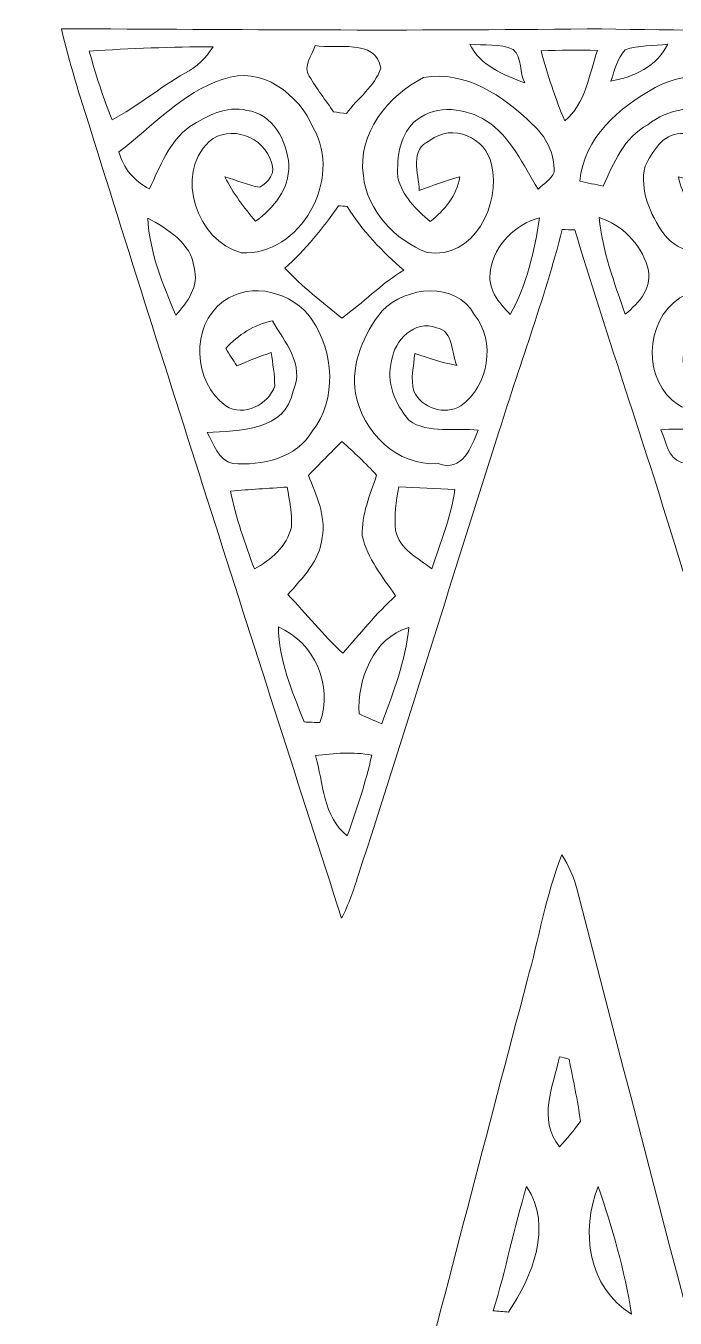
# Model space of a CAD drawing. Header units: centimetres. Extents: x -16.5 to 16.5, y -13.2 to 13.2.
# Drawn here: x -16.47 to -10.79, y 1.91 to 13.2 of the extents above; entities that cross this region are included whole.
import ezdxf

# ---------------------------------------------------------------- set-up
doc = ezdxf.new("R2010")
doc.units = ezdxf.units.CM
doc.header["$MEASUREMENT"] = 0
doc.layers.add('Layer 1', color=7, linetype='Continuous')

msp = doc.modelspace()

# ---------------------------------------------------------------- linework, layer by layer
at = {"layer": 'Layer 1', "color": 252, "lineweight": 9}
for points, knots in [([(-7.73801, 13.18366), (-5.95472, 13.13603), (-4.17108, 13.20094), (-2.38743, 13.1579), (-2.38743, 13.1579), (-0.79535, 13.19212), (0.79851, 13.14909), (2.39059, 13.17307), (2.39059, 13.17307), (3.27218, 13.14591), (4.15448, 13.19424), (5.03642, 13.17131), (5.03642, 13.17131), (5.71376, 13.13427), (6.39039, 13.20059), (7.06807, 13.1579), (7.06807, 13.1579), (8.04385, 13.19424), (9.02034, 13.15261), (9.99613, 13.17307), (9.99613, 13.17307), (12.0694, 13.15438), (14.14338, 13.17695), (16.21666, 13.17202), (16.21666, 13.17202), (16.30238, 13.17272), (16.38706, 13.1893), (16.47208, 13.20341), (16.47208, 13.20341), (16.44703, 12.85487), (16.29074, 12.53772), (16.19515, 12.20611), (16.19515, 12.20611), (15.47124, 9.93457), (14.77027, 7.65492), (14.01603, 5.39291), (14.01603, 5.39291), (13.35528, 7.39069), (12.7291, 9.40047), (12.09374, 11.40636), (12.09374, 11.40636), (12.05494, 11.41271), (12.01649, 11.41871), (11.97874, 11.42436), (11.97874, 11.42436), (11.38149, 9.41634), (10.69639, 7.43479), (10.09102, 5.42925), (10.09102, 5.42925), (10.06986, 5.4289), (10.02717, 5.42819), (10.006, 5.42784), (10.006, 5.42784), (9.9538, 5.65397), (9.90299, 5.8801), (9.82538, 6.09847), (9.82538, 6.09847), (9.24118, 7.86694), (8.70743, 9.652), (8.12252, 11.42012), (8.12252, 11.42012), (8.09712, 11.42012), (8.04597, 11.42047), (8.02057, 11.42083), (8.02057, 11.42083), (7.42226, 9.41458), (6.72552, 7.43832), (6.13886, 5.42854), (6.13886, 5.42854), (6.11769, 5.42854), (6.07606, 5.4289), (6.05489, 5.4289), (6.05489, 5.4289), (5.46258, 7.4362), (4.78948, 9.41952), (4.17318, 11.41977), (4.17318, 11.41977), (4.14601, 11.42083), (4.09169, 11.42259), (4.06452, 11.42365), (4.06452, 11.42365), (3.6359, 10.01818), (3.16564, 8.62577), (2.73667, 7.2203), (2.73667, 7.2203), (2.55851, 6.62129), (2.32392, 6.03885), (2.18527, 5.42854), (2.18527, 5.42854), (2.16481, 5.42854), (2.12389, 5.42819), (2.10308, 5.42819), (2.10308, 5.42819), (1.50829, 7.43761), (0.81367, 9.41599), (0.21748, 11.42471), (0.21748, 11.42471), (0.17832, 11.41871), (0.13916, 11.41271), (0.10036, 11.40636), (0.10036, 11.40636), (-0.38718, 9.85837), (-0.87825, 8.3118), (-1.36614, 6.76381), (-1.36614, 6.76381), (-1.51925, 6.3253), (-1.67588, 5.88645), (-1.76654, 5.4296), (-1.76654, 5.4296), (-1.78771, 5.42854), (-1.82969, 5.42643), (-1.8505, 5.42537), (-1.8505, 5.42537), (-2.3003, 6.93702), (-2.81958, 8.42715), (-3.27925, 9.93634), (-3.27925, 9.93634), (-3.45247, 10.44328), (-3.57241, 10.96998), (-3.79854, 11.45787), (-3.79854, 11.45787), (-3.94389, 11.12979), (-4.05713, 10.789), (-4.1619, 10.44645), (-4.1619, 10.44645), (-4.66814, 8.76688), (-5.25622, 7.11306), (-5.74305, 5.42784), (-5.74305, 5.42784), (-5.76598, 5.42784), (-5.81114, 5.42819), (-5.83407, 5.42854), (-5.83407, 5.42854), (-5.9205, 5.88751), (-6.09936, 6.32037), (-6.23306, 6.76592), (-6.23306, 6.76592), (-6.72625, 8.31815), (-7.21131, 9.87319), (-7.71296, 11.42259), (-7.71296, 11.42259), (-7.73872, 11.42224), (-7.79058, 11.42224), (-7.81633, 11.42189), (-7.81633, 11.42189), (-8.41817, 9.41599), (-9.11314, 7.43902), (-9.69769, 5.42819), (-9.69769, 5.42819), (-9.72027, 5.42784), (-9.76543, 5.42784), (-9.788, 5.42784), (-9.788, 5.42784), (-10.10021, 6.55285), (-10.48227, 7.65775), (-10.82693, 8.77323), (-10.82693, 8.77323), (-11.09646, 9.65905), (-11.40231, 10.53253), (-11.66831, 11.41906), (-11.66831, 11.41906), (-11.69583, 11.42047), (-11.75086, 11.42294), (-11.77873, 11.42436), (-11.77873, 11.42436), (-11.93642, 10.80594), (-12.16431, 10.20904), (-12.34988, 9.59908), (-12.34988, 9.59908), (-12.75875, 8.32591), (-13.15068, 7.04779), (-13.56414, 5.77603), (-13.56414, 5.77603), (-13.60612, 5.64974), (-13.64669, 5.52132), (-13.70948, 5.40314), (-13.70948, 5.40314), (-14.44996, 7.70008), (-15.18762, 9.99737), (-15.90729, 12.30101), (-15.90729, 12.30101), (-16.00007, 12.59099), (-16.0925, 12.88168), (-16.15988, 13.17872), (-16.15988, 13.17872), (-14.6267, 13.17131), (-13.09388, 13.15685), (-11.56036, 13.17766), (-11.56036, 13.17766), (-10.89043, 13.16955), (-10.22016, 13.15402), (-9.54988, 13.1759), (-9.54988, 13.1759), (-8.94628, 13.13497), (-8.34232, 13.1759), (-7.73801, 13.18366), (-7.73801, 13.18366), (-7.73801, 13.18366), (-7.73801, 13.18366), (-7.73801, 13.18366)], [0, 0, 0, 0, 0.01960784, 0.01960784, 0.01960784, 0.01960784, 0.03921569, 0.03921569, 0.03921569, 0.03921569, 0.05882353, 0.05882353, 0.05882353, 0.05882353, 0.07843137, 0.07843137, 0.07843137, 0.07843137, 0.09803922, 0.09803922, 0.09803922, 0.09803922, 0.11764706, 0.11764706, 0.11764706, 0.11764706, 0.1372549, 0.1372549, 0.1372549, 0.1372549, 0.15686275, 0.15686275, 0.15686275, 0.15686275, 0.17647059, 0.17647059, 0.17647059, 0.17647059, 0.19607843, 0.19607843, 0.19607843, 0.19607843, 0.21568627, 0.21568627, 0.21568627, 0.21568627, 0.23529412, 0.23529412, 0.23529412, 0.23529412, 0.25490196, 0.25490196, 0.25490196, 0.25490196, 0.2745098, 0.2745098, 0.2745098, 0.2745098, 0.29411765, 0.29411765, 0.29411765, 0.29411765, 0.31372549, 0.31372549, 0.31372549, 0.31372549, 0.33333333, 0.33333333, 0.33333333, 0.33333333, 0.35294118, 0.35294118, 0.35294118, 0.35294118, 0.37254902, 0.37254902, 0.37254902, 0.37254902, 0.39215686, 0.39215686, 0.39215686, 0.39215686, 0.41176471, 0.41176471, 0.41176471, 0.41176471, 0.43137255, 0.43137255, 0.43137255, 0.43137255, 0.45098039, 0.45098039, 0.45098039, 0.45098039, 0.47058824, 0.47058824, 0.47058824, 0.47058824, 0.49019608, 0.49019608, 0.49019608, 0.49019608, 0.50980392, 0.50980392, 0.50980392, 0.50980392, 0.52941176, 0.52941176, 0.52941176, 0.52941176, 0.54901961, 0.54901961, 0.54901961, 0.54901961, 0.56862745, 0.56862745, 0.56862745, 0.56862745, 0.58823529, 0.58823529, 0.58823529, 0.58823529, 0.60784314, 0.60784314, 0.60784314, 0.60784314, 0.62745098, 0.62745098, 0.62745098, 0.62745098, 0.64705882, 0.64705882, 0.64705882, 0.64705882, 0.66666667, 0.66666667, 0.66666667, 0.66666667, 0.68627451, 0.68627451, 0.68627451, 0.68627451, 0.70588235, 0.70588235, 0.70588235, 0.70588235, 0.7254902, 0.7254902, 0.7254902, 0.7254902, 0.74509804, 0.74509804, 0.74509804, 0.74509804, 0.76470588, 0.76470588, 0.76470588, 0.76470588, 0.78431373, 0.78431373, 0.78431373, 0.78431373, 0.80392157, 0.80392157, 0.80392157, 0.80392157, 0.82352941, 0.82352941, 0.82352941, 0.82352941, 0.84313725, 0.84313725, 0.84313725, 0.84313725, 0.8627451, 0.8627451, 0.8627451, 0.8627451, 0.88235294, 0.88235294, 0.88235294, 0.88235294, 0.90196078, 0.90196078, 0.90196078, 0.90196078, 0.92156863, 0.92156863, 0.92156863, 0.92156863, 0.94117647, 0.94117647, 0.94117647, 0.94117647, 0.96078431, 0.96078431, 0.96078431, 0.96078431, 1, 1, 1, 1]), ([(-15.91681, 12.98328), (-15.86143, 12.77902), (-15.79651, 12.57723), (-15.71714, 12.38109), (-15.71714, 12.38109), (-15.49418, 12.49962), (-15.30051, 12.66472), (-15.08073, 12.78925), (-15.08073, 12.78925), (-14.97631, 12.84005), (-14.89552, 12.92437), (-14.83378, 13.02138), (-14.83378, 13.02138), (-15.19503, 13.01856), (-15.55627, 13.00656), (-15.91681, 12.98328), (-15.91681, 12.98328), (-15.91681, 12.98328), (-15.91681, 12.98328), (-15.91681, 12.98328)], [0, 0, 0, 0, 0.16666667, 0.16666667, 0.16666667, 0.16666667, 0.33333333, 0.33333333, 0.33333333, 0.33333333, 0.5, 0.5, 0.5, 0.5, 0.66666667, 0.66666667, 0.66666667, 0.66666667, 1, 1, 1, 1]), ([(-13.93985, 13.03232), (-13.96736, 12.9473), (-14.05062, 12.85169), (-13.9917, 12.76279), (-13.9917, 12.76279), (-13.92856, 12.65379), (-13.84953, 12.55536), (-13.77933, 12.45094), (-13.77933, 12.45094), (-13.75146, 12.44706), (-13.69537, 12.44), (-13.6675, 12.43647), (-13.6675, 12.43647), (-13.57013, 12.56877), (-13.42056, 12.67566), (-13.36588, 12.83264), (-13.36588, 12.83264), (-13.4068, 13.09934), (-13.76346, 12.99457), (-13.93985, 13.03232), (-13.93985, 13.03232), (-13.93985, 13.03232), (-13.93985, 13.03232), (-13.93985, 13.03232)], [0, 0, 0, 0, 0.14285714, 0.14285714, 0.14285714, 0.14285714, 0.28571429, 0.28571429, 0.28571429, 0.28571429, 0.42857143, 0.42857143, 0.42857143, 0.42857143, 0.57142857, 0.57142857, 0.57142857, 0.57142857, 0.71428571, 0.71428571, 0.71428571, 0.71428571, 1, 1, 1, 1]), ([(-12.588, 13.04466), (-12.49557, 12.8531), (-12.29273, 12.77549), (-12.10575, 12.70423), (-12.10575, 12.70423), (-12.15867, 12.78572), (-12.12198, 12.92825), (-12.20806, 12.99633), (-12.20806, 12.99633), (-12.32483, 13.05348), (-12.46559, 13.02844), (-12.588, 13.04466), (-12.588, 13.04466), (-12.588, 13.04466), (-12.588, 13.04466), (-12.588, 13.04466)], [0, 0, 0, 0, 0.2, 0.2, 0.2, 0.2, 0.4, 0.4, 0.4, 0.4, 0.6, 0.6, 0.6, 0.6, 1, 1, 1, 1]), ([(-11.96394, 12.98575), (-11.90996, 12.77655), (-11.8387, 12.57194), (-11.75686, 12.37192), (-11.75686, 12.37192), (-11.57341, 12.52537), (-11.54484, 12.77479), (-11.47181, 12.98928), (-11.47181, 12.98928), (-11.63585, 12.9921), (-11.7999, 12.98998), (-11.96394, 12.98575), (-11.96394, 12.98575), (-11.96394, 12.98575), (-11.96394, 12.98575), (-11.96394, 12.98575)], [0, 0, 0, 0, 0.2, 0.2, 0.2, 0.2, 0.4, 0.4, 0.4, 0.4, 0.6, 0.6, 0.6, 0.6, 1, 1, 1, 1]), ([(-11.22875, 12.99386), (-11.30001, 12.92013), (-11.31976, 12.8143), (-11.35257, 12.72081), (-11.35257, 12.72081), (-11.15184, 12.75433), (-10.95005, 12.85169), (-10.85586, 13.04184), (-10.85586, 13.04184), (-10.98039, 13.02914), (-11.1088, 13.03408), (-11.22875, 12.99386), (-11.22875, 12.99386), (-11.22875, 12.99386), (-11.22875, 12.99386), (-11.22875, 12.99386)], [0, 0, 0, 0, 0.2, 0.2, 0.2, 0.2, 0.4, 0.4, 0.4, 0.4, 0.6, 0.6, 0.6, 0.6, 1, 1, 1, 1]), ([(-14.74594, 12.73704), (-15.10507, 12.62168), (-15.36507, 12.32253), (-15.65858, 12.10134), (-15.65858, 12.10134), (-15.61942, 11.95705), (-15.521, 11.84557), (-15.39082, 11.77854), (-15.39082, 11.77854), (-15.29769, 11.97363), (-15.21831, 12.19165), (-15.03663, 12.32323), (-15.03663, 12.32323), (-14.88846, 12.4139), (-14.72019, 12.50985), (-14.5378, 12.46434), (-14.5378, 12.46434), (-14.31203, 12.43506), (-14.18326, 12.19553), (-14.17162, 11.98739), (-14.17162, 11.98739), (-14.16562, 11.77466), (-14.30356, 11.61239), (-14.46196, 11.49491), (-14.46196, 11.49491), (-14.56356, 11.61485), (-14.65916, 11.7408), (-14.72971, 11.88226), (-14.72971, 11.88226), (-14.62776, 11.85439), (-14.52969, 11.81065), (-14.42527, 11.79195), (-14.42527, 11.79195), (-14.34871, 11.83322), (-14.28204, 11.92036), (-14.32296, 12.00997), (-14.32296, 12.00997), (-14.3847, 12.23363), (-14.68773, 12.34757), (-14.86906, 12.19165), (-14.86906, 12.19165), (-15.17386, 11.90131), (-14.9749, 11.32558), (-14.58825, 11.21904), (-14.58825, 11.21904), (-14.0679, 11.19082), (-13.69819, 11.86497), (-13.95501, 12.30736), (-13.95501, 12.30736), (-14.08131, 12.6051), (-14.41186, 12.86087), (-14.74594, 12.73704), (-14.74594, 12.73704), (-14.74594, 12.73704), (-14.74594, 12.73704), (-14.74594, 12.73704)], [0, 0, 0, 0, 0.06666667, 0.06666667, 0.06666667, 0.06666667, 0.13333333, 0.13333333, 0.13333333, 0.13333333, 0.2, 0.2, 0.2, 0.2, 0.26666667, 0.26666667, 0.26666667, 0.26666667, 0.33333333, 0.33333333, 0.33333333, 0.33333333, 0.4, 0.4, 0.4, 0.4, 0.46666667, 0.46666667, 0.46666667, 0.46666667, 0.53333333, 0.53333333, 0.53333333, 0.53333333, 0.6, 0.6, 0.6, 0.6, 0.66666667, 0.66666667, 0.66666667, 0.66666667, 0.73333333, 0.73333333, 0.73333333, 0.73333333, 0.8, 0.8, 0.8, 0.8, 0.86666667, 0.86666667, 0.86666667, 0.86666667, 1, 1, 1, 1]), ([(-12.99228, 12.7515), (-13.30096, 12.59805), (-13.57225, 12.25973), (-13.51898, 11.89531), (-13.51898, 11.89531), (-13.48688, 11.58663), (-13.24029, 11.32875), (-12.95983, 11.22186), (-12.95983, 11.22186), (-12.55555, 11.15413), (-12.31107, 11.65154), (-12.39891, 11.99197), (-12.39891, 11.99197), (-12.44125, 12.22516), (-12.74499, 12.3578), (-12.93619, 12.20011), (-12.93619, 12.20011), (-13.11646, 12.12568), (-13.03673, 11.91436), (-13.02933, 11.76514), (-13.02933, 11.76514), (-12.91256, 11.80818), (-12.79614, 11.85369), (-12.67478, 11.88261), (-12.67478, 11.88261), (-12.70054, 11.71857), (-12.80884, 11.59157), (-12.93584, 11.49315), (-12.93584, 11.49315), (-13.05614, 11.59933), (-13.18137, 11.71963), (-13.21806, 11.88191), (-13.21806, 11.88191), (-13.22653, 12.05724), (-13.20113, 12.2689), (-13.04979, 12.3832), (-13.04979, 12.3832), (-12.87551, 12.51867), (-12.62222, 12.48516), (-12.44371, 12.37333), (-12.44371, 12.37333), (-12.22676, 12.23469), (-12.12198, 11.98809), (-11.9911, 11.77607), (-11.9911, 11.77607), (-11.94206, 11.82264), (-11.87821, 11.86039), (-11.85034, 11.92424), (-11.85034, 11.92424), (-11.84293, 12.08476), (-11.92337, 12.24456), (-12.04472, 12.34793), (-12.04472, 12.34793), (-12.29555, 12.58958), (-12.62222, 12.81747), (-12.99228, 12.7515), (-12.99228, 12.7515), (-12.99228, 12.7515), (-12.99228, 12.7515), (-12.99228, 12.7515)], [0, 0, 0, 0, 0.0625, 0.0625, 0.0625, 0.0625, 0.125, 0.125, 0.125, 0.125, 0.1875, 0.1875, 0.1875, 0.1875, 0.25, 0.25, 0.25, 0.25, 0.3125, 0.3125, 0.3125, 0.3125, 0.375, 0.375, 0.375, 0.375, 0.4375, 0.4375, 0.4375, 0.4375, 0.5, 0.5, 0.5, 0.5, 0.5625, 0.5625, 0.5625, 0.5625, 0.625, 0.625, 0.625, 0.625, 0.6875, 0.6875, 0.6875, 0.6875, 0.75, 0.75, 0.75, 0.75, 0.8125, 0.8125, 0.8125, 0.8125, 0.875, 0.875, 0.875, 0.875, 1, 1, 1, 1]), ([(-10.96522, 12.66437), (-11.2799, 12.4908), (-11.59281, 12.22798), (-11.62492, 11.84557), (-11.62492, 11.84557), (-11.55683, 11.83075), (-11.48875, 11.81629), (-11.42031, 11.80218), (-11.42031, 11.80218), (-11.32788, 12.00432), (-11.24004, 12.22975), (-11.02943, 12.3384), (-11.02943, 12.3384), (-10.86221, 12.47669), (-10.58916, 12.53278), (-10.40254, 12.40331), (-10.40254, 12.40331), (-10.25861, 12.26538), (-10.18629, 12.04912), (-10.22051, 11.85157), (-10.22051, 11.85157), (-10.2766, 11.70693), (-10.3849, 11.59263), (-10.50097, 11.4935), (-10.50097, 11.4935), (-10.62797, 11.59157), (-10.73627, 11.71857), (-10.76202, 11.88261), (-10.76202, 11.88261), (-10.64031, 11.85369), (-10.52425, 11.80818), (-10.40713, 11.76514), (-10.40713, 11.76514), (-10.39619, 11.85721), (-10.38984, 11.9507), (-10.38949, 12.04348), (-10.38949, 12.04348), (-10.42124, 12.19941), (-10.6001, 12.26926), (-10.74368, 12.26326), (-10.74368, 12.26326), (-10.90313, 12.25867), (-10.98886, 12.10134), (-11.05448, 11.97575), (-11.05448, 11.97575), (-11.10457, 11.76726), (-11.00826, 11.55347), (-10.89149, 11.38555), (-10.89149, 11.38555), (-10.75673, 11.20281), (-10.46357, 11.16154), (-10.29177, 11.31958), (-10.29177, 11.31958), (-10.04377, 11.44623), (-9.92982, 11.72386), (-9.9023, 11.98739), (-9.9023, 11.98739), (-9.92241, 12.25444), (-10.07128, 12.50491), (-10.28895, 12.65837), (-10.28895, 12.65837), (-10.47839, 12.82241), (-10.7592, 12.76985), (-10.96522, 12.66437), (-10.96522, 12.66437), (-10.96522, 12.66437), (-10.96522, 12.66437), (-10.96522, 12.66437)], [0, 0, 0, 0, 0.05555556, 0.05555556, 0.05555556, 0.05555556, 0.11111111, 0.11111111, 0.11111111, 0.11111111, 0.16666667, 0.16666667, 0.16666667, 0.16666667, 0.22222222, 0.22222222, 0.22222222, 0.22222222, 0.27777778, 0.27777778, 0.27777778, 0.27777778, 0.33333333, 0.33333333, 0.33333333, 0.33333333, 0.38888889, 0.38888889, 0.38888889, 0.38888889, 0.44444444, 0.44444444, 0.44444444, 0.44444444, 0.5, 0.5, 0.5, 0.5, 0.55555556, 0.55555556, 0.55555556, 0.55555556, 0.61111111, 0.61111111, 0.61111111, 0.61111111, 0.66666667, 0.66666667, 0.66666667, 0.66666667, 0.72222222, 0.72222222, 0.72222222, 0.72222222, 0.77777778, 0.77777778, 0.77777778, 0.77777778, 0.83333333, 0.83333333, 0.83333333, 0.83333333, 0.88888889, 0.88888889, 0.88888889, 0.88888889, 1, 1, 1, 1]), ([(-15.40493, 11.52349), (-15.39047, 11.22468), (-15.27617, 10.94669), (-15.15975, 10.67576), (-15.15975, 10.67576), (-15.05674, 10.78724), (-14.95443, 10.92623), (-14.99994, 11.09063), (-14.99994, 11.09063), (-15.0264, 11.30688), (-15.23242, 11.42718), (-15.40493, 11.52349), (-15.40493, 11.52349), (-15.40493, 11.52349), (-15.40493, 11.52349), (-15.40493, 11.52349)], [0, 0, 0, 0, 0.2, 0.2, 0.2, 0.2, 0.4, 0.4, 0.4, 0.4, 0.6, 0.6, 0.6, 0.6, 1, 1, 1, 1]), ([(-13.73629, 11.63038), (-13.87458, 11.43353), (-14.02628, 11.2462), (-14.20584, 11.08534), (-14.20584, 11.08534), (-14.05626, 10.92376), (-13.87705, 10.78935), (-13.70772, 10.6493), (-13.70772, 10.6493), (-13.5218, 10.78124), (-13.36305, 10.94916), (-13.1662, 11.06699), (-13.1662, 11.06699), (-13.35388, 11.23103), (-13.52921, 11.41024), (-13.66009, 11.62473), (-13.66009, 11.62473), (-13.67914, 11.62614), (-13.71724, 11.62897), (-13.73629, 11.63038), (-13.73629, 11.63038), (-13.73629, 11.63038), (-13.73629, 11.63038), (-13.73629, 11.63038)], [0, 0, 0, 0, 0.14285714, 0.14285714, 0.14285714, 0.14285714, 0.28571429, 0.28571429, 0.28571429, 0.28571429, 0.42857143, 0.42857143, 0.42857143, 0.42857143, 0.57142857, 0.57142857, 0.57142857, 0.57142857, 0.71428571, 0.71428571, 0.71428571, 0.71428571, 1, 1, 1, 1]), ([(-12.40561, 11.06946), (-12.43913, 10.9093), (-12.33718, 10.78371), (-12.23381, 10.68176), (-12.23381, 10.68176), (-12.08953, 10.9407), (-12.01932, 11.23491), (-11.97734, 11.52596), (-11.97734, 11.52596), (-12.19183, 11.46528), (-12.36787, 11.29489), (-12.40561, 11.06946), (-12.40561, 11.06946), (-12.40561, 11.06946), (-12.40561, 11.06946), (-12.40561, 11.06946)], [0, 0, 0, 0, 0.2, 0.2, 0.2, 0.2, 0.4, 0.4, 0.4, 0.4, 0.6, 0.6, 0.6, 0.6, 1, 1, 1, 1]), ([(-11.45629, 11.52772), (-11.42701, 11.23491), (-11.324, 10.95798), (-11.22804, 10.68211), (-11.22804, 10.68211), (-11.10739, 10.78406), (-10.97651, 10.91988), (-11.03366, 11.09839), (-11.03366, 11.09839), (-11.09434, 11.3037), (-11.25521, 11.46175), (-11.45629, 11.52772), (-11.45629, 11.52772), (-11.45629, 11.52772), (-11.45629, 11.52772), (-11.45629, 11.52772)], [0, 0, 0, 0, 0.2, 0.2, 0.2, 0.2, 0.4, 0.4, 0.4, 0.4, 0.6, 0.6, 0.6, 0.6, 1, 1, 1, 1]), ([(-14.74383, 10.79606), (-15.03804, 10.57592), (-15.00876, 10.09332), (-14.72301, 9.88236), (-14.72301, 9.88236), (-14.56708, 9.78182), (-14.3473, 9.89048), (-14.29439, 10.05664), (-14.29439, 10.05664), (-14.29509, 10.15506), (-14.31097, 10.25172), (-14.32614, 10.34838), (-14.32614, 10.34838), (-14.42774, 10.3131), (-14.52757, 10.27289), (-14.6267, 10.23126), (-14.6267, 10.23126), (-14.65845, 10.28171), (-14.6902, 10.33251), (-14.7216, 10.38295), (-14.7216, 10.38295), (-14.61506, 10.50502), (-14.47395, 10.59074), (-14.31414, 10.62602), (-14.31414, 10.62602), (-14.21148, 10.44293), (-14.02663, 10.23867), (-14.13423, 10.01148), (-14.13423, 10.01148), (-14.1949, 9.66364), (-14.61189, 9.6647), (-14.88529, 9.65024), (-14.88529, 9.65024), (-14.8292, 9.55393), (-14.79075, 9.40329), (-14.66128, 9.37754), (-14.66128, 9.37754), (-14.40975, 9.35708), (-14.10001, 9.42481), (-13.96454, 9.66258), (-13.96454, 9.66258), (-13.74758, 9.9381), (-13.7758, 10.35685), (-13.96948, 10.63554), (-13.96948, 10.63554), (-14.13564, 10.88002), (-14.50006, 10.97315), (-14.74383, 10.79606), (-14.74383, 10.79606), (-14.74383, 10.79606), (-14.74383, 10.79606), (-14.74383, 10.79606)], [0, 0, 0, 0, 0.07142857, 0.07142857, 0.07142857, 0.07142857, 0.14285714, 0.14285714, 0.14285714, 0.14285714, 0.21428571, 0.21428571, 0.21428571, 0.21428571, 0.28571429, 0.28571429, 0.28571429, 0.28571429, 0.35714286, 0.35714286, 0.35714286, 0.35714286, 0.42857143, 0.42857143, 0.42857143, 0.42857143, 0.5, 0.5, 0.5, 0.5, 0.57142857, 0.57142857, 0.57142857, 0.57142857, 0.64285714, 0.64285714, 0.64285714, 0.64285714, 0.71428571, 0.71428571, 0.71428571, 0.71428571, 0.78571429, 0.78571429, 0.78571429, 0.78571429, 0.85714286, 0.85714286, 0.85714286, 0.85714286, 1, 1, 1, 1]), ([(-13.35388, 10.7128), (-13.5144, 10.51348), (-13.63116, 10.25313), (-13.58671, 9.99172), (-13.58671, 9.99172), (-13.52956, 9.65482), (-13.22018, 9.35143), (-12.86458, 9.37754), (-12.86458, 9.37754), (-12.65362, 9.29816), (-12.5693, 9.52712), (-12.51462, 9.66893), (-12.51462, 9.66893), (-12.71183, 9.6968), (-12.94783, 9.62977), (-13.1207, 9.75607), (-13.1207, 9.75607), (-13.24029, 9.89718), (-13.32248, 10.0905), (-13.27204, 10.27853), (-13.27204, 10.27853), (-13.24628, 10.45457), (-13.07236, 10.63907), (-12.87834, 10.56428), (-12.87834, 10.56428), (-12.72841, 10.541), (-12.74781, 10.33215), (-12.7023, 10.23549), (-12.7023, 10.23549), (-12.82754, 10.25842), (-12.94854, 10.2997), (-13.06954, 10.33815), (-13.06954, 10.33815), (-13.07801, 10.2302), (-13.10905, 10.11661), (-13.0766, 10.01042), (-13.0766, 10.01042), (-13.00886, 9.8619), (-12.80566, 9.79523), (-12.66491, 9.88272), (-12.66491, 9.88272), (-12.41973, 10.06122), (-12.35834, 10.44116), (-12.54814, 10.6814), (-12.54814, 10.6814), (-12.71041, 10.97139), (-13.1468, 10.9287), (-13.35388, 10.7128), (-13.35388, 10.7128), (-13.35388, 10.7128), (-13.35388, 10.7128), (-13.35388, 10.7128)], [0, 0, 0, 0, 0.07142857, 0.07142857, 0.07142857, 0.07142857, 0.14285714, 0.14285714, 0.14285714, 0.14285714, 0.21428571, 0.21428571, 0.21428571, 0.21428571, 0.28571429, 0.28571429, 0.28571429, 0.28571429, 0.35714286, 0.35714286, 0.35714286, 0.35714286, 0.42857143, 0.42857143, 0.42857143, 0.42857143, 0.5, 0.5, 0.5, 0.5, 0.57142857, 0.57142857, 0.57142857, 0.57142857, 0.64285714, 0.64285714, 0.64285714, 0.64285714, 0.71428571, 0.71428571, 0.71428571, 0.71428571, 0.78571429, 0.78571429, 0.78571429, 0.78571429, 0.85714286, 0.85714286, 0.85714286, 0.85714286, 1, 1, 1, 1]), ([(-10.75073, 10.82534), (-11.06259, 10.62073), (-11.07882, 10.0965), (-10.76238, 9.89083), (-10.76238, 9.89083), (-10.60856, 9.79135), (-10.39337, 9.87919), (-10.33516, 10.04923), (-10.33516, 10.04923), (-10.3401, 10.14906), (-10.35845, 10.24643), (-10.37503, 10.34415), (-10.37503, 10.34415), (-10.48862, 10.3064), (-10.59975, 10.2623), (-10.71369, 10.22526), (-10.71369, 10.22526), (-10.75885, 10.42247), (-10.60998, 10.62567), (-10.40642, 10.56569), (-10.40642, 10.56569), (-10.05365, 10.4327), (-10.09527, 9.92505), (-10.36091, 9.72996), (-10.36091, 9.72996), (-10.5299, 9.64177), (-10.7338, 9.69504), (-10.91513, 9.67246), (-10.91513, 9.67246), (-10.87033, 9.57192), (-10.85657, 9.42622), (-10.73556, 9.38671), (-10.73556, 9.38671), (-10.5426, 9.3666), (-10.3267, 9.37577), (-10.16618, 9.49854), (-10.16618, 9.49854), (-9.81552, 9.7409), (-9.75484, 10.28065), (-10.00602, 10.61226), (-10.00602, 10.61226), (-10.15242, 10.85921), (-10.49709, 10.96292), (-10.75073, 10.82534), (-10.75073, 10.82534), (-10.75073, 10.82534), (-10.75073, 10.82534), (-10.75073, 10.82534)], [0, 0, 0, 0, 0.07692308, 0.07692308, 0.07692308, 0.07692308, 0.15384615, 0.15384615, 0.15384615, 0.15384615, 0.23076923, 0.23076923, 0.23076923, 0.23076923, 0.30769231, 0.30769231, 0.30769231, 0.30769231, 0.38461538, 0.38461538, 0.38461538, 0.38461538, 0.46153846, 0.46153846, 0.46153846, 0.46153846, 0.53846154, 0.53846154, 0.53846154, 0.53846154, 0.61538462, 0.61538462, 0.61538462, 0.61538462, 0.69230769, 0.69230769, 0.69230769, 0.69230769, 0.76923077, 0.76923077, 0.76923077, 0.76923077, 0.84615385, 0.84615385, 0.84615385, 0.84615385, 1, 1, 1, 1]), ([(-13.99982, 9.27417), (-13.93103, 9.10096), (-13.84565, 8.92351), (-13.87846, 8.73019), (-13.87846, 8.73019), (-13.90104, 8.52734), (-14.05273, 8.37777), (-14.18009, 8.23207), (-14.18009, 8.23207), (-14.01605, 8.06415), (-13.87035, 7.87788), (-13.69749, 7.71913), (-13.69749, 7.71913), (-13.54932, 7.89199), (-13.40468, 8.06803), (-13.23676, 8.22219), (-13.23676, 8.22219), (-13.35, 8.38588), (-13.48441, 8.5478), (-13.52815, 8.74607), (-13.52815, 8.74607), (-13.53556, 8.93198), (-13.46042, 9.10414), (-13.40292, 9.27664), (-13.40292, 9.27664), (-13.49958, 9.3793), (-13.60047, 9.47808), (-13.70736, 9.57015), (-13.70736, 9.57015), (-13.80579, 9.47244), (-13.90245, 9.37295), (-13.99982, 9.27417), (-13.99982, 9.27417), (-13.99982, 9.27417), (-13.99982, 9.27417), (-13.99982, 9.27417)], [0, 0, 0, 0, 0.1, 0.1, 0.1, 0.1, 0.2, 0.2, 0.2, 0.2, 0.3, 0.3, 0.3, 0.3, 0.4, 0.4, 0.4, 0.4, 0.5, 0.5, 0.5, 0.5, 0.6, 0.6, 0.6, 0.6, 0.7, 0.7, 0.7, 0.7, 0.8, 0.8, 0.8, 0.8, 1, 1, 1, 1]), ([(-14.68103, 9.1373), (-14.63517, 8.9034), (-14.55509, 8.67904), (-14.47219, 8.45644), (-14.47219, 8.45644), (-14.3272, 8.53475), (-14.18785, 8.65575), (-14.14904, 8.82262), (-14.14904, 8.82262), (-14.13987, 8.93974), (-14.16809, 9.05616), (-14.18432, 9.17187), (-14.18432, 9.17187), (-14.34977, 9.16093), (-14.51558, 9.1507), (-14.68103, 9.1373), (-14.68103, 9.1373), (-14.68103, 9.1373), (-14.68103, 9.1373), (-14.68103, 9.1373)], [0, 0, 0, 0, 0.16666667, 0.16666667, 0.16666667, 0.16666667, 0.33333333, 0.33333333, 0.33333333, 0.33333333, 0.5, 0.5, 0.5, 0.5, 0.66666667, 0.66666667, 0.66666667, 0.66666667, 1, 1, 1, 1]), ([(-13.20783, 9.17363), (-13.23429, 9.04804), (-13.25052, 8.92034), (-13.23641, 8.79157), (-13.23641, 8.79157), (-13.20501, 8.62894), (-13.03991, 8.55169), (-12.92067, 8.4582), (-12.92067, 8.4582), (-12.84271, 8.68609), (-12.7524, 8.91187), (-12.71747, 9.15141), (-12.71747, 9.15141), (-12.88116, 9.16023), (-13.04485, 9.16658), (-13.20783, 9.17363), (-13.20783, 9.17363), (-13.20783, 9.17363), (-13.20783, 9.17363), (-13.20783, 9.17363)], [0, 0, 0, 0, 0.16666667, 0.16666667, 0.16666667, 0.16666667, 0.33333333, 0.33333333, 0.33333333, 0.33333333, 0.5, 0.5, 0.5, 0.5, 0.66666667, 0.66666667, 0.66666667, 0.66666667, 1, 1, 1, 1]), ([(-14.26264, 7.94914), (-14.25735, 7.65739), (-14.14163, 7.38646), (-14.03721, 7.11905), (-14.03721, 7.11905), (-14.00264, 7.11764), (-13.9335, 7.11517), (-13.89892, 7.11376), (-13.89892, 7.11376), (-13.78286, 7.43797), (-13.94514, 7.81403), (-14.26264, 7.94914), (-14.26264, 7.94914), (-14.26264, 7.94914), (-14.26264, 7.94914), (-14.26264, 7.94914)], [0, 0, 0, 0, 0.2, 0.2, 0.2, 0.2, 0.4, 0.4, 0.4, 0.4, 0.6, 0.6, 0.6, 0.6, 1, 1, 1, 1]), ([(-13.55673, 7.18926), (-13.49111, 7.16033), (-13.42514, 7.1314), (-13.35882, 7.10353), (-13.35882, 7.10353), (-13.25722, 7.37694), (-13.14892, 7.65316), (-13.12211, 7.94597), (-13.12211, 7.94597), (-13.43608, 7.85036), (-13.57013, 7.493), (-13.55673, 7.18926), (-13.55673, 7.18926), (-13.55673, 7.18926), (-13.55673, 7.18926), (-13.55673, 7.18926)], [0, 0, 0, 0, 0.2, 0.2, 0.2, 0.2, 0.4, 0.4, 0.4, 0.4, 0.6, 0.6, 0.6, 0.6, 1, 1, 1, 1]), ([(-13.93843, 6.82554), (-13.86858, 6.58989), (-13.87246, 6.28685), (-13.65939, 6.12352), (-13.65939, 6.12352), (-13.5779, 6.35529), (-13.49746, 6.58812), (-13.4456, 6.82872), (-13.4456, 6.82872), (-13.60823, 6.86117), (-13.77475, 6.84389), (-13.93843, 6.82554), (-13.93843, 6.82554), (-13.93843, 6.82554), (-13.93843, 6.82554), (-13.93843, 6.82554)], [0, 0, 0, 0, 0.2, 0.2, 0.2, 0.2, 0.4, 0.4, 0.4, 0.4, 0.6, 0.6, 0.6, 0.6, 1, 1, 1, 1]), ([(-11.78261, 5.95665), (-11.72228, 5.86281), (-11.67642, 5.76157), (-11.64961, 5.65256), (-11.64961, 5.65256), (-10.21063, 0.12135), (-8.76177, -5.40773), (-7.31574, -10.93752), (-7.31574, -10.93752), (-7.22578, -11.2776), (-7.127, -11.61662), (-7.06809, -11.96446), (-7.06809, -11.96446), (-8.07139, -11.9694), (-9.07469, -11.96658), (-10.07799, -11.96305), (-10.07799, -11.96305), (-10.32317, -11.96975), (-10.57152, -11.9567), (-10.81318, -12.00573), (-10.81318, -12.00573), (-10.78566, -12.40402), (-10.77014, -12.80689), (-10.83046, -13.20341), (-10.83046, -13.20341), (-11.45594, -13.2013), (-12.08141, -13.20024), (-12.70724, -13.20236), (-12.70724, -13.20236), (-12.76298, -12.79349), (-12.70759, -12.37827), (-12.74534, -11.96799), (-12.74534, -11.96799), (-13.98747, -11.9507), (-15.23101, -11.9948), (-16.47208, -11.94753), (-16.47208, -11.94753), (-15.72984, -8.99583), (-14.93256, -6.05861), (-14.17621, -3.1108), (-14.17621, -3.1108), (-13.47771, -0.45438), (-12.78415, 2.20274), (-12.086, 4.85916), (-12.086, 4.85916), (-11.98334, 5.22464), (-11.92266, 5.60282), (-11.78261, 5.95665), (-11.78261, 5.95665), (-11.78261, 5.95665), (-11.78261, 5.95665), (-11.78261, 5.95665)], [0, 0, 0, 0, 0.07142857, 0.07142857, 0.07142857, 0.07142857, 0.14285714, 0.14285714, 0.14285714, 0.14285714, 0.21428571, 0.21428571, 0.21428571, 0.21428571, 0.28571429, 0.28571429, 0.28571429, 0.28571429, 0.35714286, 0.35714286, 0.35714286, 0.35714286, 0.42857143, 0.42857143, 0.42857143, 0.42857143, 0.5, 0.5, 0.5, 0.5, 0.57142857, 0.57142857, 0.57142857, 0.57142857, 0.64285714, 0.64285714, 0.64285714, 0.64285714, 0.71428571, 0.71428571, 0.71428571, 0.71428571, 0.78571429, 0.78571429, 0.78571429, 0.78571429, 0.85714286, 0.85714286, 0.85714286, 0.85714286, 1, 1, 1, 1]), ([(-11.80272, 4.19347), (-11.85705, 3.931), (-11.99886, 3.64878), (-11.80166, 3.40607), (-11.80166, 3.40607), (-11.73816, 3.47874), (-11.6729, 3.55), (-11.61963, 3.63008), (-11.61963, 3.63008), (-11.64467, 3.81212), (-11.68348, 3.99168), (-11.71911, 4.1716), (-11.71911, 4.1716), (-11.73992, 4.17724), (-11.78155, 4.18818), (-11.80272, 4.19347), (-11.80272, 4.19347), (-11.80272, 4.19347), (-11.80272, 4.19347), (-11.80272, 4.19347)], [0, 0, 0, 0, 0.16666667, 0.16666667, 0.16666667, 0.16666667, 0.33333333, 0.33333333, 0.33333333, 0.33333333, 0.5, 0.5, 0.5, 0.5, 0.66666667, 0.66666667, 0.66666667, 0.66666667, 1, 1, 1, 1]), ([(-12.09058, 3.05788), (-12.201, 2.69981), (-12.27262, 2.33116), (-12.38233, 1.97238), (-12.38233, 1.97238), (-12.34917, 1.96956), (-12.2832, 1.96356), (-12.25004, 1.96074), (-12.25004, 1.96074), (-12.0412, 2.27154), (-11.8581, 2.70827), (-12.09058, 3.05788), (-12.09058, 3.05788), (-12.09058, 3.05788), (-12.09058, 3.05788), (-12.09058, 3.05788)], [0, 0, 0, 0, 0.2, 0.2, 0.2, 0.2, 0.4, 0.4, 0.4, 0.4, 0.6, 0.6, 0.6, 0.6, 1, 1, 1, 1]), ([(-11.46405, 3.05964), (-11.62139, 2.67088), (-11.55225, 2.17417), (-11.17301, 1.94381), (-11.17301, 1.94381), (-11.23086, 2.3241), (-11.3427, 2.69522), (-11.46405, 3.05964), (-11.46405, 3.05964), (-11.46405, 3.05964), (-11.46405, 3.05964), (-11.46405, 3.05964)], [0, 0, 0, 0, 0.25, 0.25, 0.25, 0.25, 0.5, 0.5, 0.5, 0.5, 1, 1, 1, 1])]:
    msp.add_open_spline(points, degree=3, knots=knots, dxfattribs=at)

doc.saveas('drawing.dxf')
